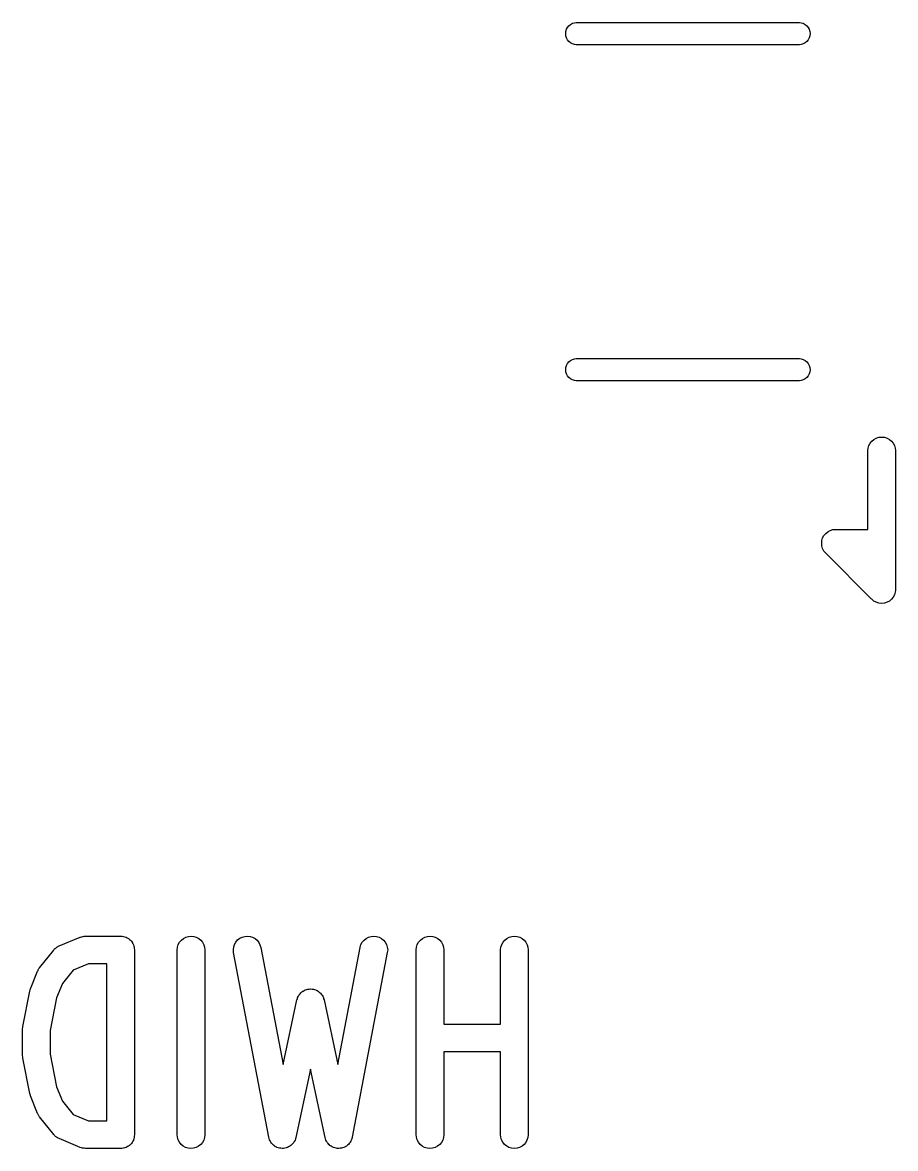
# Model space of a CAD drawing. Extents: x 69 to 230, y -100 to -50.
# Drawn here: x 212.34 to 217.07, y -74.53 to -68.43 of the extents above; entities that cross this region are included whole.
import ezdxf

# ---------------------------------------------------------------- set-up
doc = ezdxf.new("R2010")
doc.units = 0
doc.layers.add('BLACK', color=7, linetype='CONTINUOUS')

msp = doc.modelspace()

# ---------------------------------------------------------------- linework, layer by layer
at = {"layer": 'BLACK', "linetype": 'CONTINUOUS'}
for p, q in [((215.289, -68.4782), (215.292, -68.4669)), ((215.292, -68.4669), (215.298, -68.4565)), ((215.298, -68.4565), (215.305, -68.4474)), ((215.305, -68.4474), (215.314, -68.4399)), ((215.314, -68.4399), (215.325, -68.4343)), ((215.325, -68.4343), (215.336, -68.4309)), ((215.336, -68.4309), (215.345, -68.43)), ((215.345, -68.43), (216.555, -68.43)), ((216.555, -68.43), (216.564, -68.4309)), ((216.564, -68.4309), (216.575, -68.4343)), ((216.575, -68.4343), (216.586, -68.4399)), ((216.586, -68.4399), (216.595, -68.4474)), ((216.595, -68.4474), (216.602, -68.4565)), ((216.602, -68.4565), (216.608, -68.4669)), ((216.608, -68.4669), (216.611, -68.4782)), ((215.288, -68.49), (215.289, -68.4782)), ((215.289, -68.5018), (215.288, -68.49)), ((215.292, -68.5131), (215.289, -68.5018)), ((215.298, -68.5235), (215.292, -68.5131)), ((215.305, -68.5326), (215.298, -68.5235)), ((215.314, -68.5401), (215.305, -68.5326)), ((216.595, -68.5326), (216.586, -68.5401)), ((216.602, -68.5235), (216.595, -68.5326)), ((216.608, -68.5131), (216.602, -68.5235)), ((216.611, -68.5018), (216.608, -68.5131)), ((216.611, -68.4782), (216.612, -68.49)), ((216.612, -68.49), (216.611, -68.5018)), ((215.325, -68.5457), (215.314, -68.5401)), ((215.336, -68.5491), (215.325, -68.5457)), ((215.345, -68.55), (215.336, -68.5491)), ((216.555, -68.55), (215.345, -68.55)), ((216.564, -68.5491), (216.555, -68.55)), ((216.575, -68.5457), (216.564, -68.5491)), ((216.586, -68.5401), (216.575, -68.5457)), ((215.288, -70.31), (215.289, -70.2982)), ((215.289, -70.2982), (215.292, -70.2869)), ((215.292, -70.2869), (215.298, -70.2765)), ((215.298, -70.2765), (215.305, -70.2674)), ((215.305, -70.2674), (215.314, -70.2599)), ((215.314, -70.2599), (215.325, -70.2543)), ((215.325, -70.2543), (215.336, -70.2509)), ((215.336, -70.2509), (215.345, -70.25)), ((215.345, -70.25), (216.555, -70.25)), ((216.555, -70.25), (216.564, -70.2509)), ((216.564, -70.2509), (216.575, -70.2543)), ((216.575, -70.2543), (216.586, -70.2599)), ((216.586, -70.2599), (216.595, -70.2674)), ((216.595, -70.2674), (216.602, -70.2765)), ((216.602, -70.2765), (216.608, -70.2869)), ((216.608, -70.2869), (216.611, -70.2982)), ((216.611, -70.2982), (216.612, -70.31)), ((215.289, -70.3218), (215.288, -70.31)), ((215.292, -70.3331), (215.289, -70.3218)), ((215.298, -70.3435), (215.292, -70.3331)), ((215.305, -70.3526), (215.298, -70.3435)), ((215.314, -70.3601), (215.305, -70.3526)), ((215.325, -70.3657), (215.314, -70.3601)), ((216.586, -70.3601), (216.575, -70.3657)), ((216.595, -70.3526), (216.586, -70.3601)), ((216.602, -70.3435), (216.595, -70.3526)), ((216.608, -70.3331), (216.602, -70.3435)), ((216.611, -70.3218), (216.608, -70.3331)), ((216.612, -70.31), (216.611, -70.3218)), ((215.336, -70.3691), (215.325, -70.3657)), ((215.345, -70.37), (215.336, -70.3691)), ((216.555, -70.37), (215.345, -70.37)), ((216.564, -70.3691), (216.555, -70.37)), ((216.575, -70.3657), (216.564, -70.3691)), ((216.926, -70.7353), (216.93, -70.7212)), ((216.93, -70.7212), (216.937, -70.7081)), ((216.937, -70.7081), (216.947, -70.6967)), ((216.947, -70.6967), (216.958, -70.6873)), ((216.958, -70.6873), (216.971, -70.6804)), ((216.971, -70.6804), (216.985, -70.6761)), ((216.985, -70.6761), (217, -70.6746)), ((217, -70.6746), (217.015, -70.6761)), ((217.015, -70.6761), (217.029, -70.6804)), ((217.029, -70.6804), (217.042, -70.6873)), ((217.042, -70.6873), (217.053, -70.6967)), ((217.053, -70.6967), (217.063, -70.7081)), ((217.063, -70.7081), (217.07, -70.7212)), ((217.07, -70.7212), (217.074, -70.7353)), ((216.925, -70.7463), (216.926, -70.7353)), ((216.925, -71.175), (216.925, -70.7463)), ((217.074, -70.7353), (217.075, -70.7463)), ((217.075, -70.7463), (217.075, -71.2463)), ((216.68, -71.2212), (216.687, -71.2081)), ((216.687, -71.2081), (216.697, -71.1967)), ((216.697, -71.1967), (216.708, -71.1873)), ((216.708, -71.1873), (216.721, -71.1804)), ((216.721, -71.1804), (216.735, -71.1761)), ((216.735, -71.1761), (216.746, -71.175)), ((216.746, -71.175), (216.75, -71.1746)), ((216.746, -71.175), (216.746, -71.175)), ((216.75, -71.1746), (216.754, -71.175)), ((216.754, -71.175), (216.925, -71.175)), ((216.675, -71.25), (216.676, -71.2353)), ((216.676, -71.2647), (216.675, -71.25)), ((216.676, -71.2353), (216.68, -71.2212)), ((216.68, -71.2788), (216.676, -71.2647)), ((217.075, -71.2463), (217.075, -71.25)), ((217.075, -71.25), (217.075, -71.2537)), ((217.075, -71.2537), (217.075, -71.4963)), ((216.687, -71.2919), (216.68, -71.2788)), ((216.697, -71.3033), (216.687, -71.2919)), ((216.7, -71.3056), (216.697, -71.3033)), ((216.944, -71.5504), (216.7, -71.3056)), ((217.074, -71.5147), (217.07, -71.5288)), ((217.075, -71.5037), (217.074, -71.5147)), ((217.075, -71.4963), (217.075, -71.5)), ((217.075, -71.5), (217.075, -71.5037)), ((217.075, -71.5037), (217.075, -71.5037)), ((216.947, -71.5533), (216.944, -71.5504)), ((216.958, -71.5627), (216.947, -71.5533)), ((216.971, -71.5696), (216.958, -71.5627)), ((216.985, -71.5739), (216.971, -71.5696)), ((217, -71.5754), (216.985, -71.5739)), ((217.015, -71.5739), (217, -71.5754)), ((217.029, -71.5696), (217.015, -71.5739)), ((217.042, -71.5627), (217.029, -71.5696)), ((217.053, -71.5533), (217.042, -71.5627)), ((217.063, -71.5419), (217.053, -71.5533)), ((217.07, -71.5288), (217.063, -71.5419)), ((212.543, -73.4308), (212.657, -73.3831)), ((212.657, -73.383), (212.658, -73.3828)), ((212.657, -73.3831), (212.657, -73.383)), ((212.657, -73.383), (212.657, -73.383)), ((212.657, -73.383), (212.657, -73.383)), ((212.658, -73.3828), (212.665, -73.3808)), ((212.665, -73.3808), (212.671, -73.3788)), ((212.671, -73.3788), (212.672, -73.3788)), ((212.672, -73.3787), (212.679, -73.3781)), ((212.672, -73.3788), (212.672, -73.3787)), ((212.679, -73.3781), (212.686, -73.3774)), ((212.686, -73.3774), (212.876, -73.3774)), ((212.876, -73.3774), (212.877, -73.3774)), ((212.877, -73.3774), (212.877, -73.3774)), ((212.877, -73.3774), (212.877, -73.3774)), ((212.877, -73.3774), (212.877, -73.3774)), ((212.877, -73.3774), (212.884, -73.3782)), ((212.884, -73.3782), (212.891, -73.3789)), ((212.891, -73.3789), (212.892, -73.379)), ((212.892, -73.379), (212.892, -73.379)), ((212.892, -73.379), (212.898, -73.3811)), ((212.898, -73.3811), (212.905, -73.3832)), ((212.905, -73.3832), (212.905, -73.3834)), ((212.905, -73.3834), (212.906, -73.3834)), ((212.906, -73.3834), (212.912, -73.3869)), ((212.912, -73.3869), (212.918, -73.3902)), ((212.918, -73.3902), (212.918, -73.3904)), ((212.918, -73.3904), (212.919, -73.3905)), ((212.919, -73.3905), (212.924, -73.395)), ((212.924, -73.395), (212.929, -73.3995)), ((212.929, -73.3995), (212.93, -73.3997)), ((212.93, -73.3997), (212.93, -73.3999)), ((212.93, -73.3999), (212.934, -73.4054)), ((212.934, -73.4054), (212.939, -73.4109)), ((212.939, -73.4109), (212.939, -73.4111)), ((212.939, -73.4111), (212.939, -73.4113)), ((212.939, -73.4113), (212.942, -73.4176)), ((213.188, -73.4228), (213.195, -73.41)), ((213.195, -73.41), (213.205, -73.3988)), ((213.205, -73.3988), (213.216, -73.3896)), ((213.216, -73.3896), (213.229, -73.3828)), ((213.229, -73.3828), (213.243, -73.3787)), ((213.243, -73.3787), (213.258, -73.3774)), ((213.258, -73.3774), (213.272, -73.3789)), ((213.272, -73.3789), (213.286, -73.3832)), ((213.286, -73.3832), (213.299, -73.3902)), ((213.299, -73.3902), (213.31, -73.3995)), ((213.31, -73.3995), (213.32, -73.4109)), ((213.32, -73.4109), (213.326, -73.4238)), ((213.493, -73.4223), (213.5, -73.4096)), ((213.5, -73.4096), (213.51, -73.3984)), ((213.51, -73.3984), (213.521, -73.3893)), ((213.521, -73.3893), (213.534, -73.3826)), ((213.534, -73.3826), (213.548, -73.3786)), ((213.548, -73.3786), (213.563, -73.3774)), ((213.563, -73.3774), (213.578, -73.379)), ((213.578, -73.379), (213.591, -73.3835)), ((213.591, -73.3835), (213.604, -73.3905)), ((213.604, -73.3905), (213.616, -73.3999)), ((213.616, -73.3999), (213.625, -73.4113)), ((213.625, -73.4113), (213.631, -73.4243)), ((214.178, -73.4233), (214.185, -73.4105)), ((214.185, -73.4105), (214.195, -73.3992)), ((214.195, -73.3992), (214.206, -73.3899)), ((214.206, -73.3899), (214.219, -73.383)), ((214.219, -73.383), (214.233, -73.3788)), ((214.233, -73.3788), (214.248, -73.3774)), ((214.248, -73.3774), (214.262, -73.3788)), ((214.262, -73.3788), (214.276, -73.383)), ((214.276, -73.383), (214.289, -73.3899)), ((214.289, -73.3899), (214.3, -73.3991)), ((214.3, -73.3991), (214.31, -73.4104)), ((214.31, -73.4104), (214.317, -73.4233)), ((214.483, -73.4228), (214.49, -73.41)), ((214.49, -73.41), (214.5, -73.3988)), ((214.5, -73.3988), (214.511, -73.3896)), ((214.511, -73.3896), (214.524, -73.3828)), ((214.524, -73.3828), (214.538, -73.3787)), ((214.538, -73.3787), (214.553, -73.3774)), ((214.553, -73.3774), (214.567, -73.3789)), ((214.567, -73.3789), (214.581, -73.3832)), ((214.581, -73.3832), (214.594, -73.3902)), ((214.594, -73.3902), (214.606, -73.3995)), ((214.606, -73.3995), (214.615, -73.4109)), ((214.615, -73.4109), (214.622, -73.4238)), ((214.941, -73.4228), (214.948, -73.41)), ((214.948, -73.41), (214.957, -73.3988)), ((214.957, -73.3988), (214.968, -73.3896)), ((214.968, -73.3896), (214.981, -73.3828)), ((214.981, -73.3828), (214.995, -73.3787)), ((214.995, -73.3787), (215.01, -73.3774)), ((215.01, -73.3774), (215.025, -73.3789)), ((215.025, -73.3789), (215.039, -73.3832)), ((215.039, -73.3832), (215.051, -73.3902)), ((215.051, -73.3902), (215.063, -73.3995)), ((215.063, -73.3995), (215.072, -73.4109)), ((215.072, -73.4109), (215.079, -73.4238)), ((212.437, -73.5484), (212.513, -73.4531)), ((212.513, -73.4531), (212.514, -73.4523)), ((212.514, -73.4523), (212.516, -73.4498)), ((212.516, -73.4498), (212.518, -73.447)), ((212.518, -73.447), (212.521, -73.4446)), ((212.521, -73.4446), (212.524, -73.442)), ((212.524, -73.442), (212.527, -73.44)), ((212.527, -73.44), (212.53, -73.4377)), ((212.53, -73.4377), (212.533, -73.4359)), ((212.533, -73.4359), (212.536, -73.4339)), ((212.536, -73.4339), (212.539, -73.4325)), ((212.539, -73.4325), (212.543, -73.4308)), ((212.942, -73.4176), (212.946, -73.4238)), ((212.946, -73.4238), (212.946, -73.4241)), ((212.946, -73.4241), (212.946, -73.4243)), ((212.946, -73.4243), (212.948, -73.4311)), ((212.948, -73.4311), (212.95, -73.4378)), ((212.95, -73.4378), (212.95, -73.4381)), ((212.95, -73.4381), (212.95, -73.4383)), ((212.95, -73.4383), (212.95, -73.4453)), ((212.95, -73.4453), (212.951, -73.4524)), ((212.951, -73.4524), (212.951, -74.4524)), ((213.182, -73.4513), (213.184, -73.4368)), ((213.182, -73.4524), (213.182, -73.4513)), ((213.182, -74.4524), (213.182, -73.4524)), ((213.184, -73.4368), (213.188, -73.4228)), ((213.326, -73.4238), (213.331, -73.4378)), ((213.331, -73.4378), (213.332, -73.4524)), ((213.332, -73.4524), (213.332, -74.4524)), ((213.487, -73.4508), (213.489, -73.4363)), ((213.488, -73.4654), (213.487, -73.4508)), ((213.488, -73.4664), (213.488, -73.4654)), ((213.679, -74.4664), (213.488, -73.4664)), ((213.489, -73.4363), (213.493, -73.4223)), ((213.631, -73.4243), (213.636, -73.4383)), ((213.636, -73.4383), (213.757, -74.0734)), ((214.053, -74.0734), (214.174, -73.4383)), ((214.321, -73.4664), (214.131, -74.4664)), ((214.174, -73.4373), (214.178, -73.4233)), ((214.174, -73.4383), (214.174, -73.4373)), ((214.317, -73.4233), (214.321, -73.4373)), ((214.321, -73.4373), (214.323, -73.4518)), ((214.323, -73.4518), (214.321, -73.4664)), ((214.477, -73.4513), (214.479, -73.4368)), ((214.477, -73.4524), (214.477, -73.4513)), ((214.477, -74.4524), (214.477, -73.4524)), ((214.479, -73.4368), (214.483, -73.4228)), ((214.622, -73.4238), (214.626, -73.4378)), ((214.626, -73.4378), (214.627, -73.4524)), ((214.627, -73.4524), (214.627, -73.8536)), ((214.935, -73.4513), (214.936, -73.4368)), ((214.935, -73.4524), (214.935, -73.4513)), ((214.935, -73.8536), (214.935, -73.4524)), ((214.936, -73.4368), (214.941, -73.4228)), ((215.079, -73.4238), (215.083, -73.4378)), ((215.083, -73.4378), (215.085, -73.4524)), ((215.085, -73.4524), (215.085, -74.4524)), ((212.701, -73.5274), (212.618, -73.5618)), ((212.801, -73.5274), (212.701, -73.5274)), ((212.801, -74.3774), (212.801, -73.5274)), ((212.388, -73.6626), (212.426, -73.5674)), ((212.426, -73.5664), (212.428, -73.5636)), ((212.426, -73.5674), (212.426, -73.5664)), ((212.428, -73.5636), (212.429, -73.5607)), ((212.429, -73.5607), (212.431, -73.5572)), ((212.431, -73.5572), (212.433, -73.5535)), ((212.433, -73.5535), (212.435, -73.5511)), ((212.435, -73.5511), (212.437, -73.5484)), ((212.618, -73.5618), (212.561, -73.6334)), ((212.561, -73.6334), (212.529, -73.7119)), ((212.346, -73.8662), (212.384, -73.6758)), ((212.384, -73.6747), (212.386, -73.6687)), ((212.384, -73.6758), (212.384, -73.6747)), ((212.386, -73.6687), (212.388, -73.6626)), ((212.529, -73.7119), (212.494, -73.8884)), ((213.832, -73.7214), (213.834, -73.7155)), ((213.834, -73.7155), (213.835, -73.7096)), ((213.835, -73.7096), (213.836, -73.7086)), ((213.836, -73.7075), (213.839, -73.7021)), ((213.836, -73.7086), (213.836, -73.7075)), ((213.839, -73.7021), (213.842, -73.6966)), ((213.842, -73.6966), (213.843, -73.6958)), ((213.843, -73.6958), (213.844, -73.6948)), ((213.844, -73.6948), (213.848, -73.6901)), ((213.848, -73.6901), (213.852, -73.6853)), ((213.852, -73.6846), (213.853, -73.6837)), ((213.852, -73.6853), (213.852, -73.6846)), ((213.853, -73.6837), (213.858, -73.6799)), ((213.858, -73.6799), (213.863, -73.6759)), ((213.863, -73.6759), (213.864, -73.6754)), ((213.864, -73.6754), (213.865, -73.6747)), ((213.865, -73.6747), (213.87, -73.6719)), ((213.87, -73.6719), (213.876, -73.669)), ((213.876, -73.669), (213.877, -73.6686)), ((213.877, -73.6686), (213.878, -73.6682)), ((213.878, -73.6682), (213.884, -73.6665)), ((213.884, -73.6665), (213.89, -73.6646)), ((213.89, -73.6646), (213.891, -73.6645)), ((213.891, -73.6645), (213.892, -73.6642)), ((213.892, -73.6642), (213.898, -73.6638)), ((213.898, -73.6638), (213.904, -73.6631)), ((213.904, -73.6631), (213.905, -73.6632)), ((213.905, -73.6632), (213.906, -73.6631)), ((213.906, -73.6631), (213.913, -73.6639)), ((213.913, -73.6639), (213.919, -73.6644)), ((213.919, -73.6644), (213.92, -73.6647)), ((213.92, -73.6647), (213.921, -73.6649)), ((213.921, -73.6649), (213.927, -73.6668)), ((213.927, -73.6668), (213.933, -73.6685)), ((213.933, -73.6685), (213.934, -73.669)), ((213.934, -73.669), (213.935, -73.6694)), ((213.935, -73.6694), (213.94, -73.6724)), ((213.94, -73.6724), (213.946, -73.6753)), ((213.946, -73.6753), (213.947, -73.676)), ((213.947, -73.676), (213.948, -73.6765)), ((213.948, -73.6765), (213.952, -73.6806)), ((213.952, -73.6806), (213.957, -73.6845)), ((213.957, -73.6845), (213.958, -73.6853)), ((213.958, -73.6853), (213.959, -73.686)), ((213.959, -73.686), (213.963, -73.6909)), ((213.963, -73.6909), (213.967, -73.6957)), ((213.967, -73.6957), (213.967, -73.6966)), ((213.967, -73.6966), (213.968, -73.6975)), ((213.968, -73.6975), (213.971, -73.7031)), ((213.971, -73.7031), (213.974, -73.7085)), ((213.974, -73.7085), (213.974, -73.7096)), ((213.974, -73.7096), (213.975, -73.7105)), ((213.975, -73.7105), (213.976, -73.7165)), ((213.976, -73.7165), (213.978, -73.7224)), ((213.757, -74.0734), (213.831, -73.7224)), ((213.831, -73.7224), (213.832, -73.7214)), ((213.978, -73.7224), (214.053, -74.0734)), ((212.344, -73.8799), (212.345, -73.8731)), ((212.344, -73.8808), (212.344, -73.8799)), ((212.344, -73.881), (212.344, -73.8808)), ((212.344, -73.8808), (212.344, -73.8808)), ((212.344, -73.8808), (212.344, -73.8808)), ((212.344, -74.0238), (212.344, -73.881)), ((212.345, -73.8731), (212.346, -73.8662)), ((212.494, -73.8884), (212.494, -74.0164)), ((214.627, -73.8536), (214.935, -73.8536)), ((212.494, -74.0164), (212.529, -74.1928)), ((214.935, -74.0036), (214.627, -74.0036)), ((214.627, -74.0036), (214.627, -74.4524)), ((214.935, -74.4524), (214.935, -74.0036)), ((212.345, -74.0307), (212.344, -74.0238)), ((212.345, -74.0375), (212.345, -74.0307)), ((212.345, -74.0384), (212.345, -74.0375)), ((212.346, -74.0385), (212.345, -74.0384)), ((212.345, -74.0384), (212.345, -74.0384)), ((212.345, -74.0384), (212.345, -74.0384)), ((212.384, -74.229), (212.346, -74.0385)), ((213.905, -74.0976), (213.826, -74.468)), ((213.984, -74.468), (213.905, -74.0976)), ((212.529, -74.1928), (212.561, -74.2714)), ((212.385, -74.2351), (212.384, -74.229)), ((212.387, -74.2412), (212.385, -74.2351)), ((212.388, -74.2421), (212.387, -74.2412)), ((212.426, -74.3374), (212.388, -74.2421)), ((212.561, -74.2714), (212.618, -74.3429)), ((212.427, -74.3402), (212.426, -74.3374)), ((212.428, -74.3432), (212.427, -74.3402)), ((212.43, -74.3467), (212.428, -74.3432)), ((212.432, -74.3504), (212.43, -74.3467)), ((212.434, -74.3529), (212.432, -74.3504)), ((212.436, -74.3556), (212.434, -74.3529)), ((212.437, -74.3564), (212.436, -74.3556)), ((212.513, -74.4516), (212.437, -74.3564)), ((212.618, -74.3429), (212.701, -74.3774)), ((212.701, -74.3774), (212.801, -74.3774)), ((212.515, -74.4542), (212.513, -74.4516)), ((212.518, -74.457), (212.515, -74.4542)), ((212.52, -74.4594), (212.518, -74.457)), ((212.523, -74.4621), (212.52, -74.4594)), ((212.526, -74.4642), (212.523, -74.4621)), ((212.529, -74.4665), (212.526, -74.4642)), ((212.532, -74.4683), (212.529, -74.4665)), ((212.535, -74.4704), (212.532, -74.4683)), ((212.538, -74.4718), (212.535, -74.4704)), ((212.542, -74.4736), (212.538, -74.4718)), ((212.543, -74.474), (212.542, -74.4736)), ((212.657, -74.5216), (212.543, -74.474)), ((212.929, -74.506), (212.923, -74.5104)), ((212.934, -74.5002), (212.929, -74.5056)), ((212.929, -74.5056), (212.929, -74.5058)), ((212.929, -74.5058), (212.929, -74.506)), ((212.938, -74.4948), (212.934, -74.5002)), ((212.942, -74.4881), (212.938, -74.4943)), ((212.938, -74.4943), (212.938, -74.4945)), ((212.938, -74.4945), (212.938, -74.4948)), ((212.945, -74.4819), (212.942, -74.4881)), ((212.947, -74.4747), (212.945, -74.4814)), ((212.945, -74.4814), (212.945, -74.4817)), ((212.945, -74.4817), (212.945, -74.4819)), ((212.95, -74.468), (212.947, -74.4747)), ((212.951, -74.4534), (212.95, -74.4605)), ((212.95, -74.4605), (212.95, -74.4675)), ((212.95, -74.4675), (212.95, -74.4677)), ((212.95, -74.4677), (212.95, -74.468)), ((212.951, -74.4524), (212.951, -74.4529)), ((212.951, -74.4529), (212.951, -74.4529)), ((212.951, -74.4529), (212.951, -74.4529)), ((212.951, -74.4529), (212.951, -74.4534)), ((213.184, -74.4669), (213.182, -74.4524)), ((213.188, -74.481), (213.184, -74.4669)), ((213.195, -74.4939), (213.188, -74.481)), ((213.204, -74.5052), (213.195, -74.4939)), ((213.215, -74.5146), (213.204, -74.5052)), ((213.31, -74.506), (213.298, -74.5151)), ((213.319, -74.4948), (213.31, -74.506)), ((213.326, -74.4819), (213.319, -74.4948)), ((213.331, -74.468), (213.326, -74.4819)), ((213.332, -74.4534), (213.331, -74.468)), ((213.332, -74.4524), (213.332, -74.4534)), ((213.681, -74.4732), (213.679, -74.4664)), ((213.683, -74.4799), (213.681, -74.4732)), ((213.683, -74.4802), (213.683, -74.4799)), ((213.683, -74.4805), (213.683, -74.4802)), ((213.686, -74.4867), (213.683, -74.4805)), ((213.689, -74.493), (213.686, -74.4867)), ((213.689, -74.4932), (213.689, -74.493)), ((213.69, -74.4934), (213.689, -74.4932)), ((213.694, -74.4989), (213.69, -74.4934)), ((213.698, -74.5044), (213.694, -74.4989)), ((213.699, -74.5046), (213.698, -74.5044)), ((213.699, -74.5048), (213.699, -74.5046)), ((213.704, -74.5093), (213.699, -74.5048)), ((213.71, -74.5139), (213.704, -74.5093)), ((213.804, -74.5067), (213.798, -74.5111)), ((213.809, -74.501), (213.804, -74.5063)), ((213.804, -74.5063), (213.804, -74.5065)), ((213.804, -74.5065), (213.804, -74.5067)), ((213.814, -74.4957), (213.809, -74.501)), ((213.817, -74.4889), (213.814, -74.4952)), ((213.814, -74.4952), (213.814, -74.4954)), ((213.814, -74.4954), (213.814, -74.4957)), ((213.821, -74.4829), (213.817, -74.4889)), ((213.823, -74.4756), (213.821, -74.4824)), ((213.821, -74.4824), (213.821, -74.4827)), ((213.821, -74.4827), (213.821, -74.4829)), ((213.826, -74.469), (213.823, -74.4756)), ((213.826, -74.468), (213.826, -74.4685)), ((213.826, -74.4685), (213.826, -74.4685)), ((213.826, -74.4685), (213.826, -74.4685)), ((213.826, -74.4685), (213.826, -74.469)), ((213.986, -74.4747), (213.984, -74.468)), ((213.988, -74.4815), (213.986, -74.4747)), ((213.988, -74.4817), (213.988, -74.4815)), ((213.988, -74.482), (213.988, -74.4817)), ((213.992, -74.4881), (213.988, -74.482)), ((213.995, -74.4943), (213.992, -74.4881)), ((213.995, -74.4946), (213.995, -74.4943)), ((213.995, -74.4948), (213.995, -74.4946)), ((214, -74.5001), (213.995, -74.4948)), ((214.004, -74.5056), (214, -74.5001)), ((214.005, -74.5058), (214.004, -74.5056)), ((214.005, -74.506), (214.005, -74.5058)), ((214.01, -74.5104), (214.005, -74.506)), ((214.105, -74.5101), (214.099, -74.5145)), ((214.11, -74.5056), (214.105, -74.5101)), ((214.115, -74.4998), (214.11, -74.5052)), ((214.11, -74.5052), (214.11, -74.5054)), ((214.11, -74.5054), (214.11, -74.5056)), ((214.119, -74.4943), (214.115, -74.4998)), ((214.12, -74.4938), (214.119, -74.4941)), ((214.119, -74.4941), (214.119, -74.4943)), ((214.123, -74.4876), (214.12, -74.4938)), ((214.126, -74.4814), (214.123, -74.4876)), ((214.127, -74.4809), (214.126, -74.4812)), ((214.126, -74.4812), (214.126, -74.4814)), ((214.129, -74.4742), (214.127, -74.4809)), ((214.131, -74.4674), (214.129, -74.4742)), ((214.131, -74.4664), (214.131, -74.4669)), ((214.131, -74.4669), (214.131, -74.4669)), ((214.131, -74.4669), (214.131, -74.4669)), ((214.131, -74.4669), (214.131, -74.4674)), ((214.479, -74.4669), (214.477, -74.4524)), ((214.483, -74.481), (214.479, -74.4669)), ((214.49, -74.4939), (214.483, -74.481)), ((214.499, -74.5052), (214.49, -74.4939)), ((214.51, -74.5146), (214.499, -74.5052)), ((214.605, -74.506), (214.593, -74.5151)), ((214.614, -74.4948), (214.605, -74.506)), ((214.621, -74.4819), (214.614, -74.4948)), ((214.626, -74.468), (214.621, -74.4819)), ((214.627, -74.4534), (214.626, -74.468)), ((214.627, -74.4524), (214.627, -74.4534)), ((214.936, -74.4669), (214.935, -74.4524)), ((214.94, -74.481), (214.936, -74.4669)), ((214.947, -74.4939), (214.94, -74.481)), ((214.956, -74.5052), (214.947, -74.4939)), ((214.968, -74.5146), (214.956, -74.5052)), ((215.062, -74.506), (215.051, -74.5151)), ((215.071, -74.4948), (215.062, -74.506)), ((215.078, -74.4819), (215.071, -74.4948)), ((215.083, -74.468), (215.078, -74.4819)), ((215.085, -74.4534), (215.083, -74.468)), ((215.085, -74.4524), (215.085, -74.4534)), ((212.664, -74.5237), (212.657, -74.5216)), ((212.67, -74.5257), (212.664, -74.5237)), ((212.67, -74.5258), (212.67, -74.5257)), ((212.671, -74.5259), (212.67, -74.5258)), ((212.678, -74.5266), (212.671, -74.5259)), ((212.685, -74.5274), (212.678, -74.5266)), ((212.686, -74.5274), (212.685, -74.5274)), ((212.685, -74.5274), (212.685, -74.5274)), ((212.685, -74.5274), (212.685, -74.5274)), ((212.685, -74.5274), (212.685, -74.5274)), ((212.876, -74.5274), (212.686, -74.5274)), ((212.883, -74.5267), (212.876, -74.5274)), ((212.89, -74.5261), (212.883, -74.5267)), ((212.891, -74.526), (212.89, -74.526)), ((212.89, -74.526), (212.89, -74.5261)), ((212.898, -74.5239), (212.891, -74.526)), ((212.904, -74.5219), (212.898, -74.5239)), ((212.905, -74.5218), (212.904, -74.5219)), ((212.911, -74.5184), (212.905, -74.5217)), ((212.905, -74.5217), (212.905, -74.5218)), ((212.917, -74.5151), (212.911, -74.5184)), ((212.918, -74.5148), (212.917, -74.515)), ((212.917, -74.515), (212.917, -74.5151)), ((212.923, -74.5104), (212.918, -74.5148)), ((213.228, -74.5215), (213.215, -74.5146)), ((213.242, -74.5258), (213.228, -74.5215)), ((213.257, -74.5274), (213.242, -74.5258)), ((213.271, -74.5261), (213.257, -74.5274)), ((213.285, -74.5219), (213.271, -74.5261)), ((213.298, -74.5151), (213.285, -74.5219)), ((213.71, -74.5141), (213.71, -74.5139)), ((213.71, -74.5143), (213.71, -74.5141)), ((213.716, -74.5176), (213.71, -74.5143)), ((213.722, -74.5211), (213.716, -74.5176)), ((213.723, -74.5212), (213.722, -74.5211)), ((213.723, -74.5213), (213.723, -74.5212)), ((213.73, -74.5234), (213.723, -74.5213)), ((213.736, -74.5256), (213.73, -74.5234)), ((213.736, -74.5257), (213.736, -74.5256)), ((213.737, -74.5257), (213.736, -74.5257)), ((213.744, -74.5265), (213.737, -74.5257)), ((213.751, -74.5274), (213.744, -74.5265)), ((213.758, -74.5268), (213.751, -74.5274)), ((213.751, -74.5274), (213.751, -74.5273)), ((213.751, -74.5273), (213.751, -74.5274)), ((213.765, -74.5262), (213.758, -74.5268)), ((213.766, -74.5262), (213.765, -74.5262)), ((213.773, -74.5242), (213.766, -74.5262)), ((213.766, -74.5262), (213.766, -74.5262)), ((213.779, -74.5223), (213.773, -74.5242)), ((213.78, -74.5222), (213.779, -74.5223)), ((213.786, -74.5189), (213.78, -74.5221)), ((213.78, -74.5221), (213.78, -74.5222)), ((213.793, -74.5157), (213.786, -74.5189)), ((213.798, -74.5111), (213.793, -74.5154)), ((213.793, -74.5154), (213.793, -74.5156)), ((213.793, -74.5156), (213.793, -74.5157)), ((214.016, -74.5149), (214.01, -74.5104)), ((214.016, -74.515), (214.016, -74.5149)), ((214.016, -74.5152), (214.016, -74.515)), ((214.022, -74.5184), (214.016, -74.5152)), ((214.029, -74.5217), (214.022, -74.5184)), ((214.029, -74.5218), (214.029, -74.5217)), ((214.029, -74.5219), (214.029, -74.5218)), ((214.036, -74.5239), (214.029, -74.5219)), ((214.043, -74.526), (214.036, -74.5239)), ((214.043, -74.5261), (214.043, -74.526)), ((214.043, -74.526), (214.043, -74.526)), ((214.05, -74.5267), (214.043, -74.5261)), ((214.057, -74.5274), (214.05, -74.5267)), ((214.058, -74.5274), (214.057, -74.5274)), ((214.057, -74.5274), (214.057, -74.5274)), ((214.065, -74.5266), (214.058, -74.5274)), ((214.072, -74.5259), (214.065, -74.5266)), ((214.079, -74.5237), (214.072, -74.5258)), ((214.072, -74.5258), (214.072, -74.5259)), ((214.072, -74.5259), (214.072, -74.5259)), ((214.086, -74.5217), (214.079, -74.5237)), ((214.093, -74.5181), (214.086, -74.5215)), ((214.086, -74.5215), (214.086, -74.5216)), ((214.086, -74.5216), (214.086, -74.5217)), ((214.099, -74.5148), (214.093, -74.5181)), ((214.099, -74.5145), (214.099, -74.5147)), ((214.099, -74.5147), (214.099, -74.5148)), ((214.523, -74.5215), (214.51, -74.5146)), ((214.537, -74.5258), (214.523, -74.5215)), ((214.552, -74.5274), (214.537, -74.5258)), ((214.566, -74.5261), (214.552, -74.5274)), ((214.58, -74.5219), (214.566, -74.5261)), ((214.593, -74.5151), (214.58, -74.5219)), ((214.98, -74.5215), (214.968, -74.5146)), ((214.994, -74.5258), (214.98, -74.5215)), ((215.009, -74.5274), (214.994, -74.5258)), ((215.024, -74.5261), (215.009, -74.5274)), ((215.038, -74.5219), (215.024, -74.5261)), ((215.051, -74.5151), (215.038, -74.5219))]:
    msp.add_line(p, q, dxfattribs=at)

doc.saveas('drawing.dxf')
